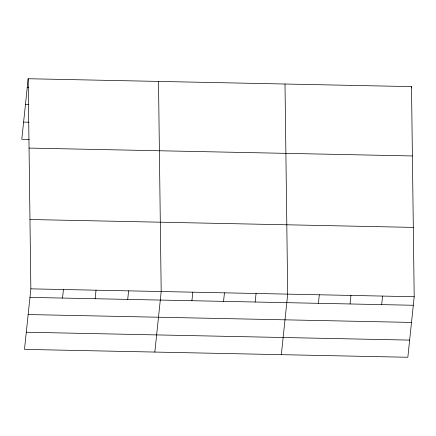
<?xml version="1.0" encoding="UTF-8"?>
<svg xmlns="http://www.w3.org/2000/svg" width="436" height="436" viewBox="0 0 436 436"><rect width="100%" height="100%" fill="white"/><g stroke="black" fill="none" stroke-linecap="round" stroke-linejoin="round"><path stroke-width="0.65" d="M28.16 78.736L30.858 288.85L24.492 349.383L407.84 357.264L414.2 296.731L411.508 86.617L28.16 78.736L21.8 139.269L29.267 139.422M62.544 298.06L63.438 289.52M95.13 298.725L96.024 290.191M127.71 299.396L128.609 290.861M154.829 352.065L161.195 291.531L158.497 81.412M191.922 300.72L192.821 292.18M223.548 301.369L224.447 292.829M255.174 302.017L256.068 293.483M281.334 354.664L287.695 294.131L285.002 84.017M318.427 303.32L319.321 294.78M350.053 303.968L350.947 295.428M381.674 304.617L382.574 296.082M411.366 87.93L411.508 86.617M27.266 87.271L28.623 87.304M25.462 104.433L28.858 104.504M23.604 122.113L29.032 122.222M29.054 148.077L412.396 155.952M29.97 219.515L413.312 227.39M30.858 288.85L414.2 296.731M29.959 297.39L413.301 305.265M28.155 314.547L411.497 322.427M26.296 332.227L409.644 340.107"/></g></svg>
